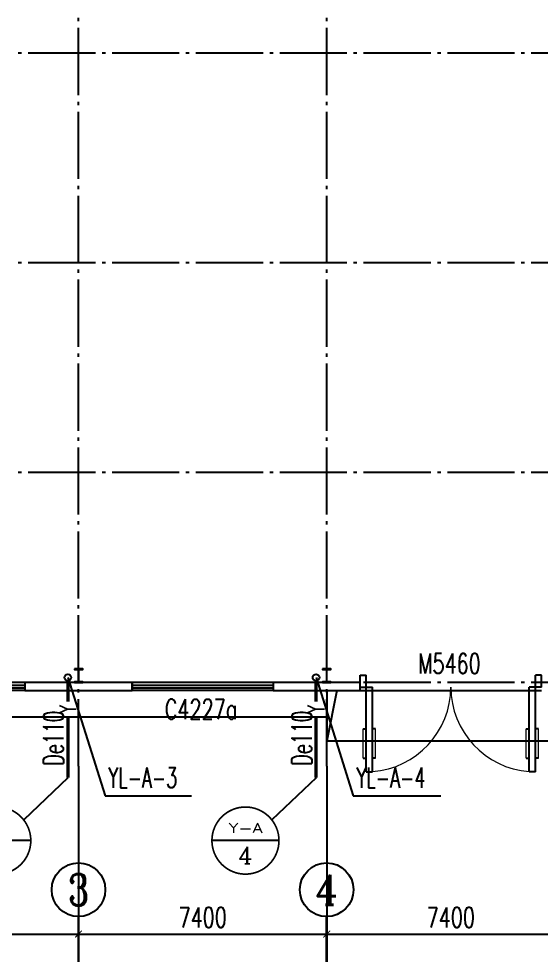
# Model space of a CAD drawing. Header units: millimetres. Extents: x 418304 to 847498, y 48187 to 111456.
# Drawn here: x 421485.17 to 421500.75, y 54518.6 to 54546.51 of the extents above; entities that cross this region are included whole.
import ezdxf
from ezdxf.enums import TextEntityAlignment as Align

# ---------------------------------------------------------------- set-up
doc = ezdxf.new("R2010")
doc.units = ezdxf.units.MM
doc.header["$LTSCALE"] = 1000
doc.linetypes.add('DOTE', pattern=[2.42, 2, -0.2, 0.02, -0.2])
for name, color, linetype in [('AXIS', 3, 'Continuous'), ('AXIS_TEXT', 7, 'Continuous'), ('COLUMN', 2, 'Continuous'), ('DIM_消防', 3, 'Continuous'), ('DIM_雨水', 3, 'Continuous'), ('DOTE', 8, 'DOTE'), ('PIPE-雨水', 4, 'Continuous'), ('TEXT_雨水', 7, 'Continuous'), ('TWT_TEXT', 7, 'Continuous'), ('VPIPE-雨水', 4, 'Continuous'), ('WALL-PARAPET', 6, 'Continuous'), ('WINDOW', 4, 'Continuous'), ('WINDOW_TEXT', 7, 'Continuous')]:
    doc.layers.add(name, color=color, linetype=linetype)
doc.styles.add('_TCH_AXIS', font='COMPLEX', dxfattribs={"bigfont": 'GBCBIG'})
doc.styles.add('_TCH_DIM_T3', font='SIMPLEX', dxfattribs={"width": 0.705882, "bigfont": 'GBCBIG'})
doc.styles.add('_TCH_WINDOW', font='SIMPLEX', dxfattribs={"height": 3.5, "bigfont": 'GBCBIG'})
doc.styles.add('_TWT_CIRCLE', font='COMPLEX', dxfattribs={"width": 1.1, "height": 3, "bigfont": 'HZTXT'})
doc.styles.add('_TWT_PIPEDN', font='SIMPLEX', dxfattribs={"width": 0.8, "height": 3, "bigfont": 'HZTXT'})
doc.styles.add('_TWT_PIPETEXT', font='SIMPLEX', dxfattribs={"width": 0.8, "height": 3.5, "bigfont": 'HZTXT'})
doc.styles.add('_TWT_SERIAL', font='COMPLEX', dxfattribs={"width": 0.8, "height": 3, "bigfont": 'HZTXT'})
doc.styles.add('COMPLEX', font='COMPLEX')
doc.dimstyles.new('_TCH_ARCH&&200', dxfattribs={"dimtxt": 595, "dimasz": 200, "dimexe": 500, "dimexo": 600, "dimgap": 200, "dimtad": 1, "dimdec": 0, "dimzin": 0, "dimdsep": 46, "dimtxsty": '_TCH_DIM_T3', "dimblk": 'ARCHTICK', "dimcen": 0.09, "dimclrt": 7, "dimazin": 2, "dimtfac": 1, "dimtdec": 0, "dimtix": 1, "dimtmove": 2, "dimatfit": 3, "dimfxl": 0, "dimtolj": 1, "dimtzin": 0, "dimarcsym": 0})

# ---------------------------------------------------------------- blocks, each defined once
blk = doc.blocks.new('_AXISO')
blk.add_circle((0, 0), 0.5)
at = {"layer": 'AXIS_TEXT', "style": 'COMPLEX', "width": 1.041667}
blk.add_attdef('A', text='', height=0.56, dxfattribs=at).set_placement((-0.25, -0.28), (0.25, -0.28), align=Align.FIT)
blk = doc.blocks.new('242355')
at = {"layer": 'AXIS'}
for p, q in [((451743.6, 134205.3), (451743.6, 142205.3)), ((459143.6, 134205.3), (459143.6, 142205.3))]:
    blk.add_line(p, q, dxfattribs=at)
ref = blk.add_blockref('_AXISO', (451743.6, 143005.3), dxfattribs=dict(at, xscale=1600, yscale=1600, zscale=1600))
ref.add_attrib('A', '3', dxfattribs={"layer": 'AXIS_TEXT', "height": 931.9, "style": '_TCH_AXIS'}).set_placement((451432.9, 142539.4), (452054.2, 142539.4), align=Align.FIT)
ref = blk.add_blockref('_AXISO', (459143.6, 143005.3), dxfattribs=dict(at, xscale=1600, yscale=1600, zscale=1600))
ref.add_attrib('A', '4', dxfattribs={"layer": 'AXIS_TEXT', "height": 890.9, "style": '_TCH_AXIS'}).set_placement((458804.2, 142559.9), (459483, 142559.9), align=Align.FIT)
blk = doc.blocks.new('A$C797E1D2B')
at = {"layer": 'COLUMN'}
h = blk.add_hatch(color=256, dxfattribs=at)
h.paths.add_polyline_path([(125, 400), (250, 400), (250, 388), (130, 388), (130, 200), (125, 200)])
h.paths.add_polyline_path([(0, 400), (125, 400), (125, 200), (120, 200), (120, 388), (0, 388)])
h.paths.add_polyline_path([(0, 12), (120, 12), (120, 200), (125, 200), (125, 0), (0, 0)])
h.paths.add_polyline_path([(125, 200), (130, 200), (130, 12), (250, 12), (250, 0), (125, 0)])
blk.add_lwpolyline([(250, 0), (250, 12), (130, 12), (130, 388), (250, 388), (250, 400), (0, 400), (0, 388), (120, 388), (120, 12), (0, 12), (0, 0)], close=True, dxfattribs=at)
blk = doc.blocks.new('_ArchTick')
at = {"color": 0, "linetype": 'ByBlock', "const_width": 0.15}
blk.add_lwpolyline([(-0.5, -0.5), (0.5, 0.5)], dxfattribs=at)
blk = doc.blocks.new('*D186')
at = {"layer": 'AXIS', "color": 0, "lineweight": -2}
for p, q in [((495246, 74527), (495246, 69627)), ((502646, 74527), (502646, 69627)), ((495246, 70127), (502646, 70127))]:
    blk.add_line(p, q, dxfattribs=at)
at = {"layer": 'Defpoints', "color": 0}
for p in [(495246, 75127), (502646, 75127), (502646, 70127)]:
    blk.add_point(p, dxfattribs=at)
at = {"layer": 'AXIS', "color": 0, "lineweight": -2, "xscale": 200, "yscale": 200, "zscale": 200, "rotation": 180}
blk.add_blockref('_ArchTick', (495246, 70127), dxfattribs=at)
at = {"layer": 'AXIS', "color": 0, "lineweight": -2, "xscale": 200, "yscale": 200, "zscale": 200}
blk.add_blockref('_ArchTick', (502646, 70127), dxfattribs=at)
at = {"layer": 'AXIS', "color": 7, "insert": (498946, 70624), "char_height": 595, "attachment_point": 5, "style": '_TCH_DIM_T3'}
blk.add_mtext('\\A1;7400', dxfattribs=at)
blk = doc.blocks.new('*D187')
at = {"layer": 'AXIS', "color": 0, "lineweight": -2}
for p, q in [((502646, 74527), (502646, 69627)), ((510046, 74527), (510046, 69627)), ((502646, 70127), (510046, 70127))]:
    blk.add_line(p, q, dxfattribs=at)
at = {"layer": 'Defpoints', "color": 0}
for p in [(502646, 75127), (510046, 75127), (510046, 70127)]:
    blk.add_point(p, dxfattribs=at)
at = {"layer": 'AXIS', "color": 0, "lineweight": -2, "xscale": 200, "yscale": 200, "zscale": 200, "rotation": 180}
blk.add_blockref('_ArchTick', (502646, 70127), dxfattribs=at)
at = {"layer": 'AXIS', "color": 0, "lineweight": -2, "xscale": 200, "yscale": 200, "zscale": 200}
blk.add_blockref('_ArchTick', (510046, 70127), dxfattribs=at)
at = {"layer": 'AXIS', "color": 7, "insert": (506346, 70624), "char_height": 595, "attachment_point": 5, "style": '_TCH_DIM_T3'}
blk.add_mtext('\\A1;7400', dxfattribs=at)
blk = doc.blocks.new('*D188')
at = {"layer": 'AXIS', "color": 0, "lineweight": -2}
for p, q in [((510046, 74527), (510046, 69627)), ((517446, 74527), (517446, 69627)), ((510046, 70127), (517446, 70127))]:
    blk.add_line(p, q, dxfattribs=at)
at = {"layer": 'Defpoints', "color": 0}
for p in [(510046, 75127), (517446, 75127), (517446, 70127)]:
    blk.add_point(p, dxfattribs=at)
at = {"layer": 'AXIS', "color": 0, "lineweight": -2, "xscale": 200, "yscale": 200, "zscale": 200, "rotation": 180}
blk.add_blockref('_ArchTick', (510046, 70127), dxfattribs=at)
at = {"layer": 'AXIS', "color": 0, "lineweight": -2, "xscale": 200, "yscale": 200, "zscale": 200}
blk.add_blockref('_ArchTick', (517446, 70127), dxfattribs=at)
at = {"layer": 'AXIS', "color": 7, "insert": (513746, 70624), "char_height": 595, "attachment_point": 5, "style": '_TCH_DIM_T3'}
blk.add_mtext('\\A1;7400', dxfattribs=at)
blk = doc.blocks.new('$DorLib2D$00000011')
for p, q in [((-0.4667, 0.4709), (-0.4667, -0.0625)), ((-0.4667, 0.4709), (-0.4333, 0.4709)), ((-0.4333, 0.4709), (-0.4333, 0.0042)), ((0.4333, 0.4709), (0.4333, 0.0042)), ((0.4667, 0.4709), (0.4333, 0.4709)), ((0.4667, 0.4709), (0.4667, -0.0625)), ((-0.4833, 0.3962), (-0.4667, 0.3962)), ((-0.4167, 0.3962), (-0.4333, 0.3962)), ((0.4167, 0.3962), (0.4333, 0.3962)), ((0.4833, 0.3962), (0.4667, 0.3962)), ((-0.4833, 0.2346), (-0.4667, 0.2346)), ((-0.4167, 0.2346), (-0.4333, 0.2346)), ((0.4167, 0.2346), (0.4333, 0.2346)), ((0.4833, 0.2346), (0.4667, 0.2346)), ((-0.5, 0.0042), (-0.4333, 0.0042)), ((-0.5, 0.0042), (-0.5, -0.0625)), ((0.5, 0.0042), (0.4333, 0.0042)), ((0.5, 0.0042), (0.5, -0.0625)), ((-0.5, -0.0625), (-0.4667, -0.0625)), ((0.5, -0.0625), (0.4667, -0.0625))]:
    blk.add_line(p, q)
at = {"lineweight": 13}
for p, q in [((-0.4833, 0.3962), (-0.4833, 0.2346)), ((-0.4167, 0.3962), (-0.4167, 0.2346)), ((0.4167, 0.3962), (0.4167, 0.2346)), ((0.4833, 0.3962), (0.4833, 0.2346))]:
    blk.add_line(p, q, dxfattribs=at)
for centre, start, end in [((-0.4667, 0.0042), 0, 85.904), ((0.4667, 0.0042), 94.096, 180)]:
    blk.add_arc(centre, 0.4667, start, end, dxfattribs=at)
blk = doc.blocks.new('$TCHSYS$WIN2D')
for p, q in [((-0.5, 0.5), (0.5, 0.5)), ((-0.5, 0.5), (-0.5, -0.5)), ((0.5, 0.5), (0.5, -0.5)), ((0.5, 0.1667), (-0.5, 0.1667)), ((0.5, -0.1667), (-0.5, -0.1667)), ((-0.5, -0.5), (0.5, -0.5))]:
    blk.add_line(p, q)
blk = doc.blocks.new('2436')
at = {"color": 8, "ltscale": 0.5}
blk.add_line((510346, 77386.8), (510046, 75886.8), dxfattribs=at)
for points in [[(510046, 76586.8), (486806, 76586.8), (486806, 90126.8)], [(510046, 77386.8), (510046, 75886.8), (517446, 75886.8), (517446, 77386.8)]]:
    blk.add_lwpolyline(points, dxfattribs=at)
at = {"layer": 'AXIS'}
for p, q in [((502646, 75126.8), (502646, 67126.8)), ((510046, 75126.8), (510046, 67126.8))]:
    blk.add_line(p, q, dxfattribs=at)
at = {"layer": 'DIM_消防'}
for p, q in [((502326.4, 74785.7), (501010.7, 73526.5)), ((509726.4, 74785.7), (508410.7, 73526.5)), ((501221.7, 72912.1), (499221.7, 72912.1)), ((508621.7, 72912.1), (506621.7, 72912.1))]:
    blk.add_line(p, q, dxfattribs=at)
at = {"layer": 'DIM_消防', "const_width": 50}
for points in [[(501221.7, 72912.1, 1), (499221.7, 72912.1, 1)], [(508621.7, 72912.1, 1), (506621.7, 72912.1, 1)]]:
    blk.add_lwpolyline(points, format="xyb", close=True, dxfattribs=at)
at = {"layer": 'DIM_雨水'}
for p, q in [((502326.4, 77770.9, 3000), (503436.5, 74248.7, 3000)), ((509726.4, 77770.9, 3000), (510836.5, 74248.7, 3000)), ((503436.5, 74248.7, 3000), (506014.6, 74248.7, 3000)), ((510836.5, 74248.7, 3000), (513450.7, 74248.7, 3000))]:
    blk.add_line(p, q, dxfattribs=at)
at = {"layer": 'DOTE'}
for p, q in [((502646, 75126.8), (502646, 130126.8)), ((510046, 75126.8), (510046, 130126.8)), ((653146, 96376.8), (485346, 96376.8)), ((653146, 90126.8), (485346, 90126.8)), ((653146, 83876.8), (485346, 83876.8)), ((653146, 77626.8), (485346, 77626.8))]:
    blk.add_line(p, q, dxfattribs=at)
at = {"layer": 'PIPE-雨水', "linetype": 'Continuous', "const_width": 100}
for points in [[(502326.4, 77670.9), (502326.4, 77050.5)], [(509726.4, 77670.9), (509726.4, 77050.5)], [(502326.4, 76606.7), (502326.4, 74785.7)], [(509726.4, 76606.7), (509726.4, 74785.7)]]:
    blk.add_lwpolyline(points, dxfattribs=at)
at = {"layer": 'VPIPE-雨水', "linetype": 'Continuous'}
for centre in [(502326.4, 77770.9), (509726.4, 77770.9)]:
    blk.add_circle(centre, 100, dxfattribs=at)
at = {"layer": 'WALL-PARAPET'}
for p, q in [((504246, 77626.8), (501046, 77626.8)), ((501046, 77626.8), (501046, 77386.8)), ((504246, 77386.8), (504246, 77626.8)), ((511046, 77626.8), (508446, 77626.8)), ((508446, 77626.8), (508446, 77386.8)), ((511046, 77386.8), (511046, 77626.8)), ((501046, 77386.8), (504246, 77386.8)), ((508446, 77386.8), (511046, 77386.8))]:
    blk.add_line(p, q, dxfattribs=at)
at = {"layer": 'WINDOW'}
blk.add_line((511046, 77386.8), (516446, 77386.8), dxfattribs=at)
at = {"rotation": 180}
for p in [(502771, 78026.8), (510171, 78026.8)]:
    blk.add_blockref('A$C797E1D2B', p, dxfattribs=at)
at = {"layer": 'WINDOW'}
ref = blk.add_blockref('$DorLib2D$00000011', (513746, 77506.8), dxfattribs=dict(at, xscale=-5400, yscale=-5400, zscale=-5400))
ref.add_attrib('A', 'M5460', (512766, 77889.1), dxfattribs={"layer": 'WINDOW_TEXT', "height": 595, "style": '_TCH_WINDOW', "width": 0.705882})
ref = blk.add_blockref('$TCHSYS$WIN2D', (498946, 77506.8), dxfattribs=dict(at, xscale=-4200, yscale=240, zscale=-4200))
ref.add_attrib('A', 'C4227', (497996, 76529.5), dxfattribs={"layer": 'WINDOW_TEXT', "height": 595, "style": '_TCH_WINDOW', "width": 0.705882})
ref = blk.add_blockref('$TCHSYS$WIN2D', (506346, 77506.8), dxfattribs=dict(at, xscale=-4200, yscale=240, zscale=-4200))
ref.add_attrib('A', 'C4227a', (505216, 76529.5), dxfattribs={"layer": 'WINDOW_TEXT', "height": 595, "style": '_TCH_WINDOW', "width": 0.705882})
at = {"layer": 'DIM_消防', "color": 7, "style": '_TWT_CIRCLE'}
for s, height, p, p2 in [('Y-A', 296.03, (507117.8, 73139.2), (508125.7, 73139.2)), ('4', 509.7, (507408.1, 72215.5), (507835.3, 72215.5))]:
    blk.add_text(s, height=height, dxfattribs=at).set_placement(p, p2, align=Align.FIT)
at = {"layer": 'TEXT_雨水', "style": '_TWT_PIPETEXT', "width": 0.64}
for p in [(502576.4, 76706.7), (509976.4, 76706.7)]:
    blk.add_text('Y', height=500, rotation=90, dxfattribs=at).set_placement(p)
at = {"layer": 'TEXT_雨水', "linetype": 'Continuous', "style": '_TWT_PIPEDN', "width": 0.64}
for p in [(502200.1, 75145.5), (509600.1, 75145.5)]:
    blk.add_text('De110', height=600, rotation=90, dxfattribs=at).set_placement(p)
at = {"layer": 'TWT_TEXT', "style": '_TWT_SERIAL', "width": 0.64}
for s, p in [('YL-A-3', (503530.6, 74488.7, 3000)), ('YL-A-4', (510930.1, 74488.7, 3000))]:
    blk.add_text(s, height=600, dxfattribs=at).set_placement(p)
at = {"layer": 'AXIS'}
for p1, p2, picture, middle in [((495246, 75126.8), (502646, 75126.8), '*D186', (498946, 70624.3)), ((502646, 75126.8), (510046, 75126.8), '*D187', (506346, 70624.3)), ((510046, 75126.8), (517446, 75126.8), '*D188', (513746, 70624.3))]:
    dim = blk.add_aligned_dim(p1=p1, p2=p2, distance=-5000, text='7400', dimstyle='_TCH_ARCH&&200', dxfattribs=at)
    dim.commit()
    dim.dimension.update_dxf_attribs({"geometry": picture, "text_midpoint": middle})

msp = doc.modelspace()

# ---------------------------------------------------------------- block references
at = {"xscale": 0.001, "yscale": 0.001, "zscale": 0.001}
for name, p in [('2436', (420984.305, 54449.106, 3)), ('242355', (421035.205, 54377.548, 3))]:
    msp.add_blockref(name, p, dxfattribs=at)

doc.saveas('drawing.dxf')
